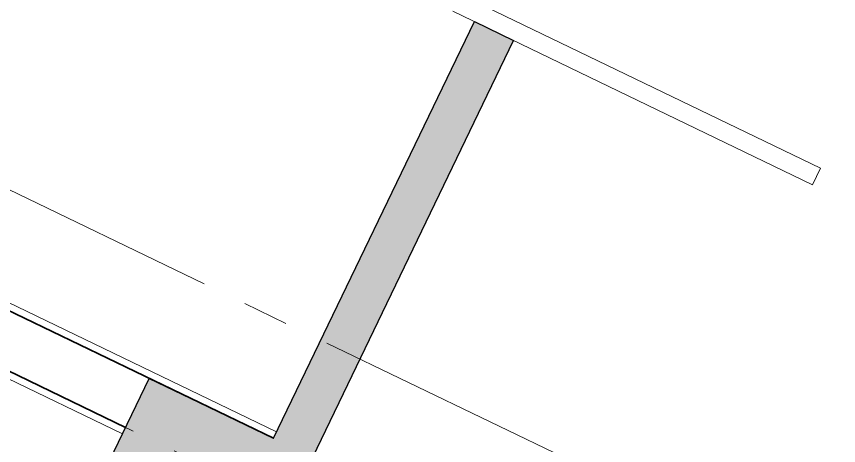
# Model space of a CAD drawing. Header units: millimetres. Extents: x 1373 to 40779, y 1939 to 6439.
# Drawn here: x 4856.6 to 4913.2, y 4544.6 to 4574.2 of the extents above; entities that cross this region are included whole.
import ezdxf

# ---------------------------------------------------------------- set-up
doc = ezdxf.new("R2010")
doc.units = ezdxf.units.MM
doc.linetypes.add('IMPORT-CENTER2', pattern=[112.5, 75, -12.5, 12.5, -12.5])
for name, color, linetype, lineweight in [('A-DETL', 6, 'Continuous', 30), ('A-DETL-GENF', 92, 'Continuous', 18), ('A-FLOR-HRAL', 11, 'Continuous', 18), ('A-WALL', 20, 'Continuous', 9), ('A-WALL-FNSH', 113, 'Continuous', 18), ('HESAPLAMALAR', 2, 'Continuous', 30), ('S-GRID', 252, 'IMPORT-CENTER2', 5)]:
    doc.layers.add(name, color=color, linetype=linetype, lineweight=lineweight)

# ---------------------------------------------------------------- blocks, each defined once
blk = doc.blocks.new('A$C30a75ea0')
at = {"layer": 'A-DETL-GENF'}
h = blk.add_hatch(dxfattribs=at)
h.set_pattern_fill('ANSI33', color=153, style=0)
h.set_pattern_definition([(45, (-23043.559, -2740.5665), (-4.490128, 4.490128), []), (45, (-23039.069, -2740.5665), (-4.490128, 4.490128), [3.175, -1.5875])])
h.paths.add_polyline_path([(2791.04, 1085.19), (2816.04, 1085.19), (2816.04, 1123.19), (2967.04, 1123.19), (2967.04, 1135.19), (2190.75, 1135.19), (2190.75, 1085.19), (2215.75, 1085.19), (2215.75, 1123.19), (2791.04, 1123.19)])
h.paths.add_polyline_path([(2816.04, 1423.19), (2967.04, 1423.19), (2967.04, 1435.19), (2190.75, 1435.19), (2190.75, 1385.19), (2215.75, 1385.19), (2215.75, 1423.19), (2791.04, 1423.19), (2791.04, 1385.19), (2816.04, 1385.19)])
h.paths.add_polyline_path([(2816.04, 1723.19), (2967.04, 1723.19), (2967.04, 1735.19), (2190.75, 1735.19), (2190.75, 1685.19), (2215.75, 1685.19), (2215.75, 1723.19), (2791.04, 1723.19), (2791.04, 1685.19), (2816.04, 1685.19)])
h.paths.add_polyline_path([(2816.04, 2023.19), (2967.04, 2023.19), (2967.04, 2035.19), (2190.75, 2035.19), (2063.29, 2035.19), (2063.29, 2023.19), (2190.75, 2023.19), (2190.75, 1985.19), (2215.75, 1985.19), (2215.75, 2023.19), (2791.04, 2023.19), (2791.04, 1985.19), (2816.04, 1985.19)])
at = {"layer": 'A-DETL'}
for p, q in [((2190.75, 2035.19), (2063.29, 2035.19)), ((2063.29, 2023.19), (2063.29, 2035.19)), ((2190.75, 2023.19), (2063.29, 2023.19))]:
    blk.add_line(p, q, dxfattribs=at)
blk.add_lwpolyline([(2190.75, 2035.19), (2967.04, 2035.19), (2967.04, 2023.19), (2816.04, 2023.19), (2816.04, 1985.19), (2791.04, 1985.19), (2791.04, 2023.19), (2215.75, 2023.19), (2215.75, 1985.19), (2190.75, 1985.19), (2190.75, 2023.19)], dxfattribs=at)
at = {"layer": 'A-FLOR-HRAL'}
for p, q in [((2058.21, 2126.63), (2063.29, 2126.63)), ((2058.21, 2126.63), (2058.21, 2016.63)), ((2063.29, 2016.63), (2063.29, 2126.63))]:
    blk.add_line(p, q, dxfattribs=at)
at = {"layer": 'A-WALL', "lineweight": 35}
for p, q in [((2190.75, 2023.19), (2190.75, 1917.19)), ((2205.75, 1985.19), (2205.75, 1735.19))]:
    blk.add_line(p, q, dxfattribs=at)
at = {"layer": 'A-WALL-FNSH', "color": 7, "lineweight": 9}
for p, q in [((2188.75, 2023.19), (2188.75, 535.19)), ((2207.75, 1735.19), (2207.75, 1985.19))]:
    blk.add_line(p, q, dxfattribs=at)
at = {"layer": 'S-GRID', "lineweight": 18}
for p, q in [((2160.75, 0), (2160.75, 3015.89)), ((2205.75, 0), (2205.75, 3015.89))]:
    blk.add_line(p, q, dxfattribs=at)

msp = doc.modelspace()

# ---------------------------------------------------------------- block references
at = {"layer": 'HESAPLAMALAR', "color": 4, "xscale": 0.2499999999999999, "yscale": 0.2499999999999999, "zscale": 0.2499999999999999, "rotation": 244.2513197565932}
msp.add_blockref('A$C30a75ea0', (4656.664, 5258.154), dxfattribs=at)

doc.saveas('drawing.dxf')
